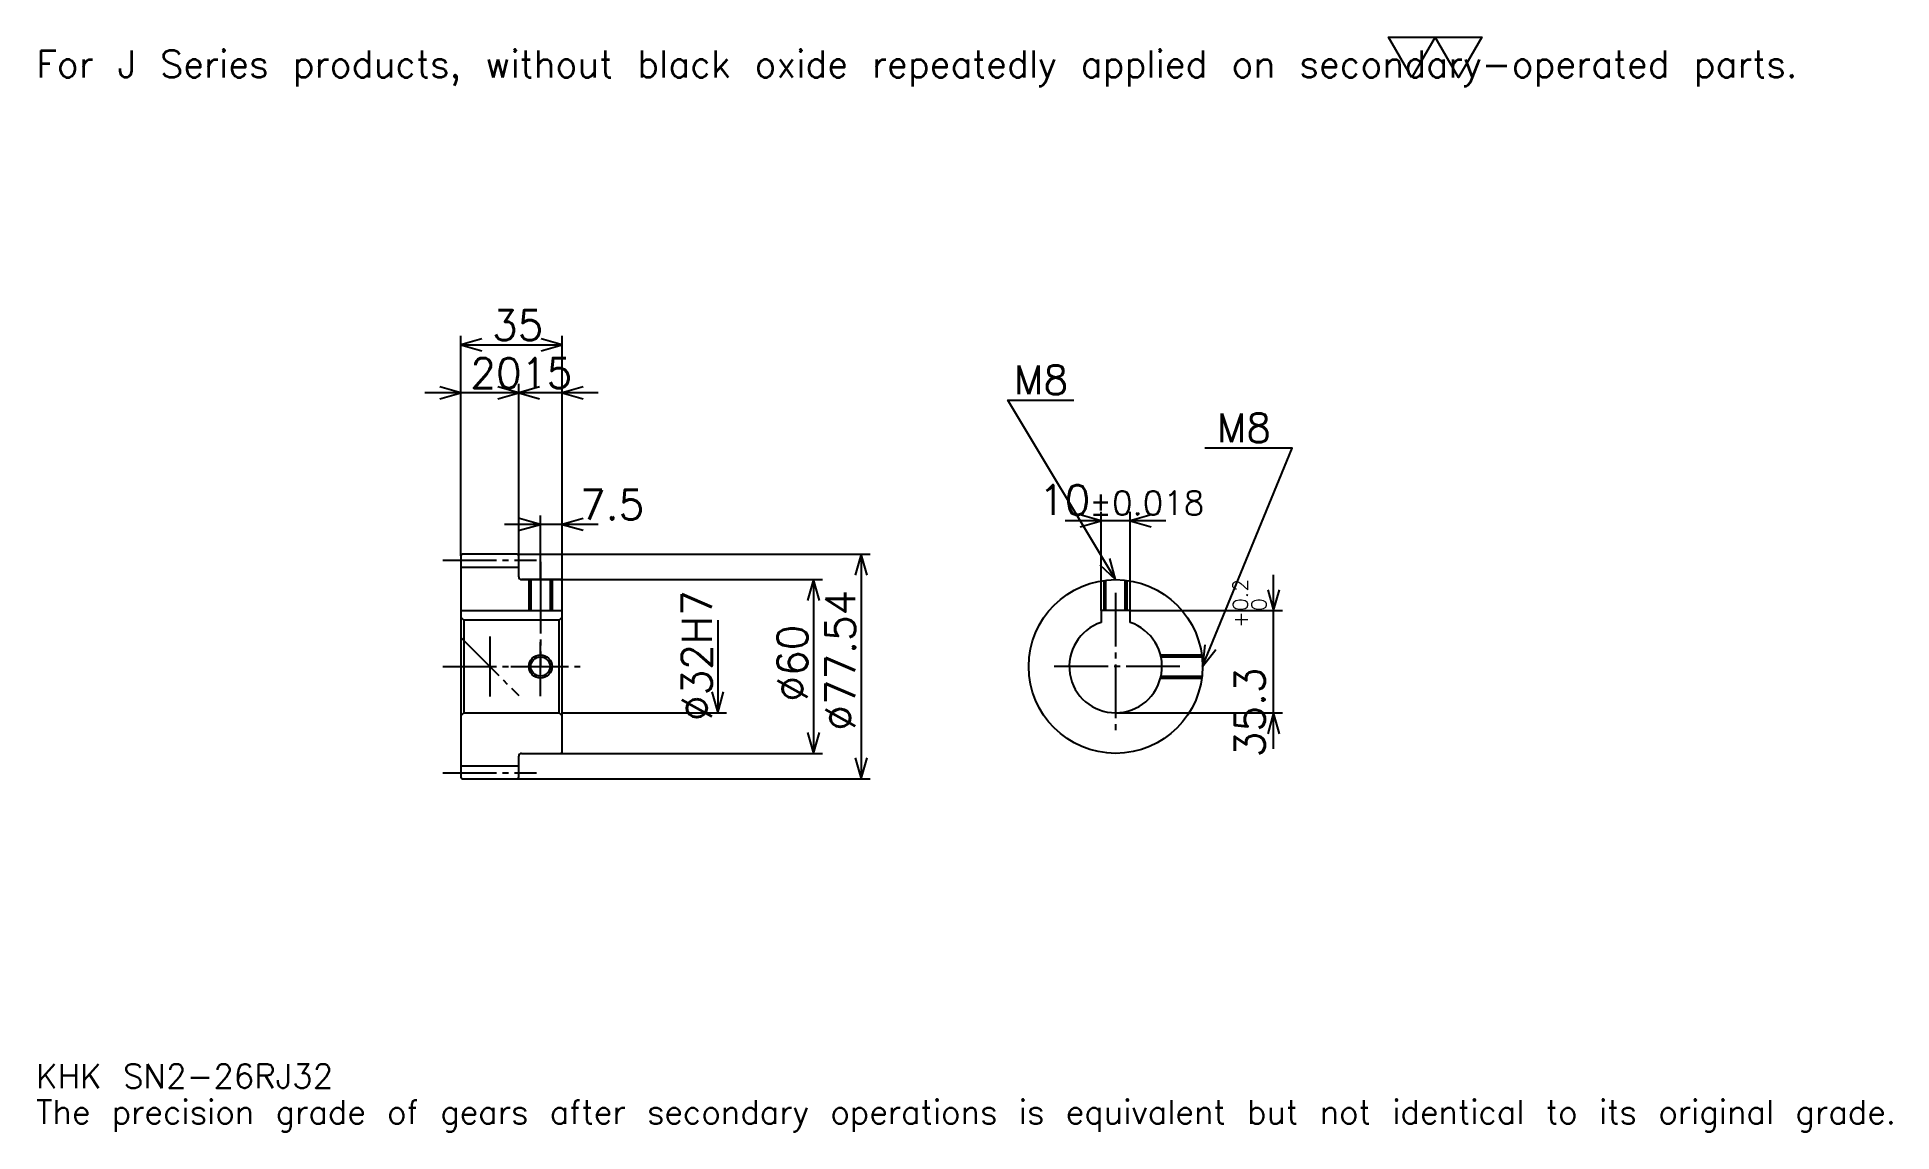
# Model space of a CAD drawing. Extents: x 21 to 661, y 8 to 386.
import ezdxf

# ---------------------------------------------------------------- set-up
doc = ezdxf.new("R2010")
doc.units = 0
doc.linetypes.add('DASHDOT', pattern=[24.782608, 18.586957, -2.065217, 2.065217, -2.065217])
doc.layers.get('0').update_dxf_attribs({"linetype": 'CONTINUOUS'})
doc.layers.add('DASHDOT', color=6, linetype='DASHDOT')
doc.styles.add('KANJI', font='TXT', dxfattribs={"bigfont": 'BIGFONT'})

msp = doc.modelspace()

# ---------------------------------------------------------------- linework, layer by layer
at = {"color": 5}
for p, q in [((167.282593, 207.084778), (167.282593, 282.46521)), ((202.282593, 207.084778), (202.282593, 282.46521)), ((167.282593, 279.367371), (202.282593, 279.367371)), ((199.673889, 262.845642), (154.891296, 262.845642)), ((214.673889, 262.845642), (174.891281, 262.845642)), ((187.282593, 207.084778), (187.282593, 265.943481)), ((194.782593, 207.084778), (194.782593, 220.508682)), ((410.760864, 218.593475), (375.978241, 218.593475)), ((388.369568, 187.615219), (388.369568, 221.691299)), ((398.369568, 187.615219), (398.369568, 221.691299)), ((214.673889, 217.410858), (182.391296, 217.410858)), ((167.282593, 206.584778), (167.282593, 207.084778)), ((186.782593, 207.084778), (202.282593, 207.084778)), ((187.282593, 206.584778), (187.282593, 207.084778)), ((194.782593, 198.315216), (194.782593, 207.084778)), ((194.782593, 198.315216), (194.782593, 207.084778)), ((202.282593, 207.084778), (308.641296, 207.084778)), ((202.282593, 197.815216), (202.282593, 207.084778)), ((305.543457, 207.084778), (305.543457, 129.545654)), ((447.934753, 139.92392), (447.934753, 200.006516)), ((188.282593, 198.315216), (202.282593, 198.315216)), ((202.282593, 198.315216), (292.119537, 198.315216)), ((289.021729, 198.315216), (289.021729, 138.315216)), ((398.369568, 187.615219), (451.032593, 187.615219)), ((255.978241, 184.315216), (255.978241, 152.315216)), ((202.282593, 152.315216), (259.07605, 152.315216)), ((393.369568, 152.315216), (451.032593, 152.315216)), ((188.282593, 138.315216), (202.282593, 138.315216)), ((202.282593, 138.315216), (292.119537, 138.315216)), ((186.782593, 129.545654), (202.282593, 129.545654)), ((202.282593, 129.545654), (308.641296, 129.545654))]:
    msp.add_line(p, q, dxfattribs=at)
at = {"color": 4}
for p, q in [((167.282593, 202.584778), (187.282593, 202.584778)), ((167.282593, 187.615219), (202.282593, 187.615219)), ((168.282593, 184.315216), (168.282593, 152.315216)), ((201.282593, 184.315216), (202.282593, 185.315216)), ((201.282593, 152.315216), (202.282593, 151.315216)), ((167.282593, 134.045654), (187.282593, 134.045654))]:
    msp.add_line(p, q, dxfattribs=at)
at = {"color": 7}
msp.add_line((177.282593, 178.641296), (177.282593, 157.989136), dxfattribs=at)
msp.add_lwpolyline([(495.652161, 371.739136), (487.597809, 385.700012), (519.815186, 385.700012), (511.760864, 371.739136), (503.706512, 385.700012), (495.652161, 371.739136)], dxfattribs=at)
at = {"color": 5}
for points in [[(174.510849, 281.432587), (167.282593, 279.367371), (174.510849, 277.302155)], [(195.054337, 277.302155), (202.282593, 279.367371), (195.054337, 281.432587)], [(160.054337, 260.780426), (167.282593, 262.845642), (160.054337, 264.910858)], [(180.054337, 260.780426), (187.282593, 262.845642), (180.054337, 264.910858)], [(194.510849, 264.910858), (187.282593, 262.845642), (194.510849, 260.780426)], [(209.510849, 264.910858), (202.282593, 262.845642), (209.510849, 260.780426)], [(393.369568, 198.315216), (356.195618, 260.271729), (378.913025, 260.271729)], [(423.369537, 168.315216), (454.347809, 243.75), (424.195648, 243.75)], [(187.554337, 215.345642), (194.782593, 217.410858), (187.554337, 219.476074)], [(209.510849, 219.476074), (202.282593, 217.410858), (209.510849, 215.345642)], [(381.141296, 216.528259), (388.369568, 218.593475), (381.141296, 220.658691)], [(405.597809, 220.658691), (398.369568, 218.593475), (405.597809, 216.528259)], [(307.608673, 199.856506), (305.543457, 207.084778), (303.478241, 199.856506)], [(387.87973, 203.450851), (393.369568, 198.315216), (391.42157, 205.575943)], [(291.086945, 191.08696), (289.021729, 198.315216), (286.956512, 191.08696)], [(445.869537, 194.843475), (447.934753, 187.615219), (449.999969, 194.843475)], [(424.204987, 175.786148), (423.369537, 168.315216), (428.025787, 174.217087)], [(253.913025, 159.543472), (255.978241, 152.315216), (258.043457, 159.543472)], [(449.999969, 145.08696), (447.934753, 152.315216), (445.869537, 145.08696)], [(286.956512, 145.543472), (289.021729, 138.315216), (291.086945, 145.543472)], [(303.478241, 136.773926), (305.543457, 129.545654), (307.608673, 136.773926)]]:
    msp.add_lwpolyline(points, dxfattribs=at)
at = {"color": 4}
for points in [[(187.282593, 199.315216), (187.282593, 206.584778), (186.782593, 207.084778), (167.782593, 207.084778), (167.282593, 206.584778), (167.282593, 151.315216)], [(188.282593, 138.315216), (201.782593, 138.315216), (202.282593, 138.815216), (202.282593, 197.815216), (201.782593, 198.315216), (188.282593, 198.315216)], [(190.782593, 198.315216), (190.782593, 187.615219)], [(191.457596, 198.315216), (191.457596, 187.615219)], [(198.10759, 198.315216), (198.10759, 187.615219)], [(198.782593, 198.315216), (198.782593, 187.615219)], [(389.369568, 187.615219), (389.369568, 198.047348)], [(390.044556, 187.615219), (390.044556, 198.130386)], [(396.69455, 187.615219), (396.69455, 198.130386)], [(397.369568, 187.615219), (397.369568, 198.047348)], [(398.369568, 183.513901), (398.369568, 187.615219), (388.369568, 187.615219), (388.369568, 183.513901)], [(167.282593, 151.315216), (168.282593, 152.315216), (201.282593, 152.315216), (201.282593, 184.315216), (168.282593, 184.315216), (167.282593, 185.315216)], [(408.861481, 172.315216), (423.101685, 172.315216)], [(409.020264, 171.640213), (423.184723, 171.640213)], [(408.861481, 164.315216), (423.101685, 164.315216)], [(409.020264, 164.990219), (423.184723, 164.990219)], [(167.282593, 151.315216), (167.282593, 130.045654), (167.782593, 129.545654), (186.782593, 129.545654), (187.282593, 130.045654), (187.282593, 137.315216)]]:
    msp.add_lwpolyline(points, dxfattribs=at)
for centre, radius in [((393.369568, 168.315216), 30), ((194.782593, 168.315216), 3.325)]:
    msp.add_circle(centre, radius, dxfattribs=at)
at = {"color": 7}
msp.add_circle((194.782593, 168.315216), 4, dxfattribs=at)
at = {"color": 4}
for centre, radius, start, end in [((188.282593, 199.315216), 1, 180, 270), ((393.369568, 168.315216), 16, 108.209957329, 71.790042671), ((188.282593, 137.315216), 1, 90, 180)]:
    msp.add_arc(centre, radius, start, end, dxfattribs=at)
at = {"layer": 'DASHDOT', "color": 7}
for p, q in [((161.086945, 205.084778), (193.478241, 205.084778)), ((194.782593, 198.315216), (194.782593, 168.315216)), ((393.369568, 193.810867), (393.369568, 146.119568)), ((167.282593, 178.315216), (187.282593, 158.315216)), ((161.086945, 168.315216), (208.478241, 168.315216)), ((415.565186, 168.315216), (371.173889, 168.315216)), ((161.086945, 131.545654), (193.478241, 131.545654))]:
    msp.add_line(p, q, dxfattribs=at)
for points in [[(194.782593, 204.510864), (194.782593, 181.419556)], [(194.782593, 158.119568), (194.782593, 178.510864)], [(184.586945, 168.315216), (204.978241, 168.315216)]]:
    msp.add_lwpolyline(points, dxfattribs=at)

# ---------------------------------------------------------------- texts
at = {"color": 7, "style": 'KANJI'}
for s, height, p in [('For J Series products, without black oxide repeatedly applied on secondary-operated parts.', 9.293478, (20.652174, 371.739136)), ('35', 10.326087, (178.070633, 281.019562)), ('20', 10.326087, (170.570633, 264.497803)), ('15', 10.326087, (188.070633, 264.497803)), ('M8', 9.913044, (358.260864, 262.336945)), ('M8', 9.913044, (428.32608, 245.815216)), ('10', 10.326087, (366.891418, 220.658691)), ('7.5', 10.326087, (208.478241, 219.063034)), ('%%p0.018', 8.26087, (384.341248, 220.658691)), ('KHK SN2-26RJ32', 8.26087, (20.652174, 22.717392)), ('The precision grade of gears after secondary operations is equivalent but not identical to its original grade.', 8.26087, (20.652174, 10.326087))]:
    msp.add_text(s, height=height, dxfattribs=at).set_placement(p)
for s, height, p in [('%%c32H7', 10.326087, (253.913025, 149.470108)), ('%%c77.54', 10.326087, (303.478241, 146.114136)), ('0.2', 5.163043, (439.054321, 187.469849)), ('+', 5.163043, (439.054321, 181.687225)), ('0', 5.163043, (445.456482, 187.469849)), ('%%c60', 10.326087, (286.956512, 156.182068)), ('35.3', 10.326087, (444.836914, 136.991837))]:
    msp.add_text(s, height=height, rotation=90, dxfattribs=at).set_placement(p)

doc.saveas('drawing.dxf')
